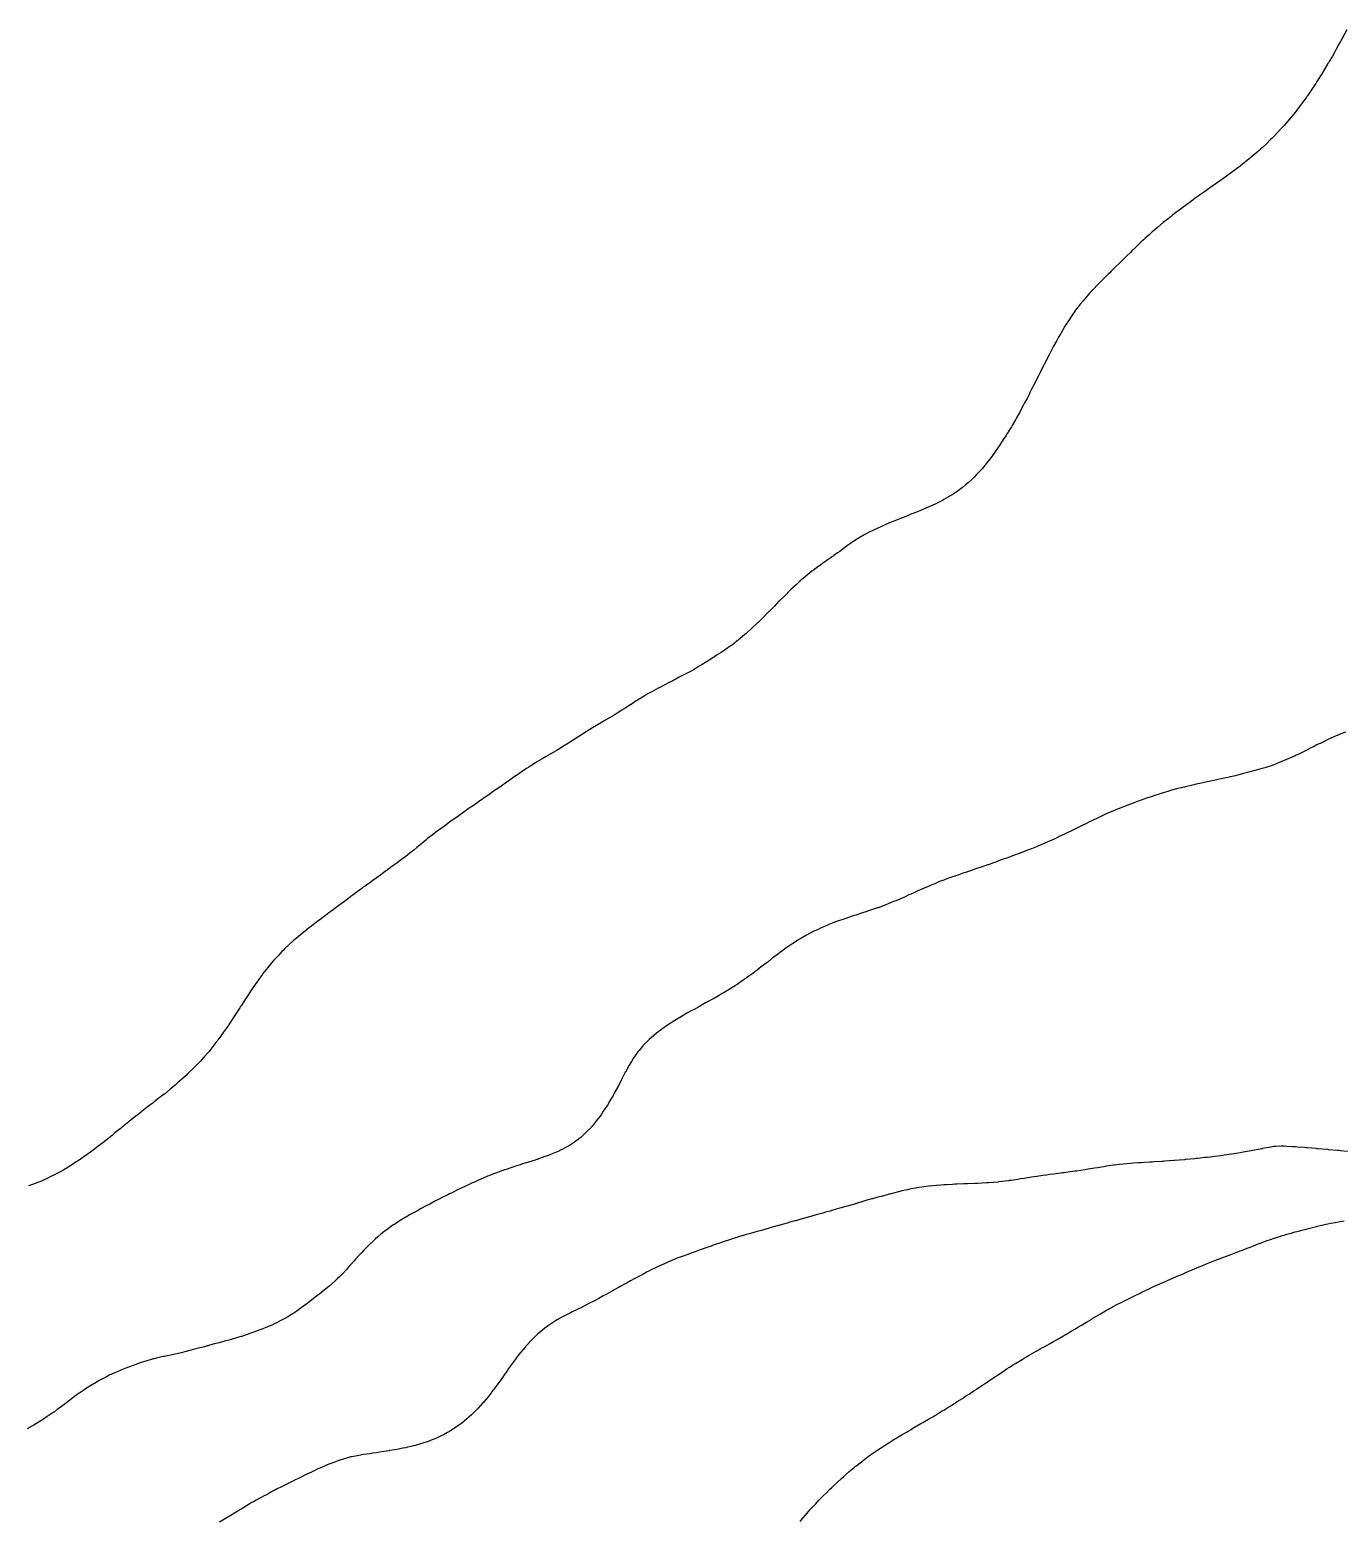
# Model space of a CAD drawing. Extents: x -717077 to -715000, y -984627 to -984000.
# Drawn here: x -716507.7 to -716388.2, y -984211.4 to -984075.5 of the extents above; entities that cross this region are included whole.
import ezdxf

# ---------------------------------------------------------------- set-up
doc = ezdxf.new("R2010")
doc.units = 0
doc.layers.add('buffer_B1_0_1_clip', color=7, linetype='Continuous')

msp = doc.modelspace()

# ---------------------------------------------------------------- linework, layer by layer
at = {"layer": 'buffer_B1_0_1_clip'}
for points in [[(-716387.79, -984075.5), (-716388.32, -984076.5), (-716388.38, -984076.61), (-716388.5, -984076.82), (-716388.74, -984077.26), (-716388.88, -984077.5), (-716389.1, -984077.9), (-716389.39, -984078.39), (-716389.45, -984078.5), (-716389.47, -984078.53), (-716389.5, -984078.58), (-716389.84, -984079.15), (-716390.05, -984079.5), (-716390.5, -984080.2), (-716390.62, -984080.38), (-716390.69, -984080.5), (-716391.36, -984081.5), (-716391.42, -984081.58), (-716391.5, -984081.69), (-716391.84, -984082.16), (-716392.09, -984082.5), (-716392.27, -984082.73), (-716392.5, -984083.02), (-716392.71, -984083.29), (-716392.89, -984083.5), (-716393.17, -984083.83), (-716393.5, -984084.21), (-716393.63, -984084.36), (-716393.76, -984084.5), (-716394.12, -984084.88), (-716394.5, -984085.28), (-716394.61, -984085.39), (-716394.72, -984085.5), (-716395.11, -984085.88), (-716395.5, -984086.25), (-716395.63, -984086.37), (-716395.77, -984086.5), (-716396.16, -984086.83), (-716396.5, -984087.11), (-716396.71, -984087.29), (-716396.98, -984087.5), (-716397.27, -984087.73), (-716397.5, -984087.91), (-716397.83, -984088.17), (-716398.4, -984088.59), (-716398.5, -984088.66), (-716398.99, -984089.01), (-716399.07, -984089.07), (-716399.5, -984089.37), (-716399.57, -984089.42), (-716399.69, -984089.5), (-716400.16, -984089.83), (-716400.5, -984090.07), (-716400.75, -984090.25), (-716401.1, -984090.5), (-716401.33, -984090.67), (-716401.5, -984090.79), (-716401.91, -984091.09), (-716402.47, -984091.5), (-716402.49, -984091.51), (-716402.5, -984091.52), (-716402.57, -984091.57), (-716403.06, -984091.94), (-716403.5, -984092.28), (-716403.62, -984092.37), (-716403.79, -984092.5), (-716404.18, -984092.81), (-716404.5, -984093.07), (-716405.02, -984093.5), (-716405.28, -984093.72), (-716405.5, -984093.91), (-716405.8, -984094.19), (-716406.14, -984094.5), (-716406.33, -984094.67), (-716406.5, -984094.83), (-716406.84, -984095.16), (-716407.19, -984095.5), (-716407.35, -984095.65), (-716407.5, -984095.79), (-716407.86, -984096.14), (-716408.22, -984096.5), (-716408.36, -984096.63), (-716408.5, -984096.76), (-716408.87, -984097.13), (-716409.24, -984097.5), (-716409.37, -984097.63), (-716409.5, -984097.74), (-716409.87, -984098.12), (-716410.25, -984098.5), (-716410.38, -984098.62), (-716410.5, -984098.75), (-716410.86, -984099.13), (-716411.21, -984099.5), (-716411.35, -984099.65), (-716411.5, -984099.82), (-716411.81, -984100.19), (-716412.07, -984100.5), (-716412.26, -984100.74), (-716412.5, -984101.05), (-716412.68, -984101.32), (-716412.81, -984101.5), (-716413.08, -984101.92), (-716413.4, -984102.4), (-716413.46, -984102.5), (-716413.48, -984102.52), (-716413.5, -984102.56), (-716413.84, -984103.16), (-716414.04, -984103.5), (-716414.2, -984103.8), (-716414.5, -984104.33), (-716414.56, -984104.44), (-716414.59, -984104.5), (-716414.68, -984104.68), (-716414.89, -984105.11), (-716415.1, -984105.5), (-716415.23, -984105.77), (-716415.5, -984106.28), (-716415.57, -984106.43), (-716415.61, -984106.5), (-716415.71, -984106.72), (-716415.9, -984107.1), (-716416.1, -984107.5), (-716416.24, -984107.76), (-716416.5, -984108.26), (-716416.58, -984108.42), (-716416.61, -984108.5), (-716416.73, -984108.74), (-716416.91, -984109.09), (-716417.13, -984109.5), (-716417.25, -984109.74), (-716417.5, -984110.19), (-716417.6, -984110.39), (-716417.66, -984110.5), (-716417.86, -984110.87), (-716417.96, -984111.04), (-716418.22, -984111.5), (-716418.33, -984111.67), (-716418.5, -984111.95), (-716418.71, -984112.29), (-716418.84, -984112.5), (-716419.1, -984112.9), (-716419.5, -984113.49), (-716419.5, -984113.5), (-716419.5, -984113.5), (-716419.51, -984113.51), (-716419.91, -984114.09), (-716420.21, -984114.5), (-716420.34, -984114.66), (-716420.5, -984114.86), (-716420.78, -984115.22), (-716421.01, -984115.5), (-716421.24, -984115.75), (-716421.5, -984116.02), (-716421.73, -984116.27), (-716421.97, -984116.5), (-716422.25, -984116.75), (-716422.5, -984116.96), (-716422.79, -984117.2), (-716423.19, -984117.5), (-716423.37, -984117.63), (-716423.5, -984117.71), (-716423.98, -984118.01), (-716424.05, -984118.05), (-716424.5, -984118.31), (-716424.62, -984118.38), (-716424.86, -984118.5), (-716425.28, -984118.71), (-716425.5, -984118.81), (-716425.97, -984119.02), (-716426.06, -984119.06), (-716426.67, -984119.32), (-716427.12, -984119.5), (-716427.39, -984119.61), (-716427.5, -984119.65), (-716427.75, -984119.75), (-716428.1, -984119.9), (-716428.5, -984120.05), (-716428.81, -984120.19), (-716429.44, -984120.44), (-716429.5, -984120.46), (-716429.52, -984120.47), (-716429.58, -984120.5), (-716430.22, -984120.78), (-716430.5, -984120.9), (-716430.9, -984121.1), (-716431.29, -984121.29), (-716431.5, -984121.39), (-716431.57, -984121.43), (-716431.69, -984121.5), (-716432.2, -984121.8), (-716432.5, -984121.98), (-716432.8, -984122.19), (-716433.25, -984122.5), (-716433.4, -984122.6), (-716433.5, -984122.67), (-716433.97, -984123.03), (-716434.17, -984123.17), (-716434.5, -984123.4), (-716434.55, -984123.45), (-716434.63, -984123.5), (-716435.13, -984123.87), (-716435.5, -984124.11), (-716435.72, -984124.28), (-716436.04, -984124.5), (-716436.3, -984124.7), (-716436.5, -984124.84), (-716436.86, -984125.14), (-716437.31, -984125.5), (-716437.41, -984125.59), (-716437.5, -984125.66), (-716437.93, -984126.07), (-716438.41, -984126.5), (-716438.45, -984126.54), (-716438.5, -984126.58), (-716438.95, -984127.05), (-716439.43, -984127.5), (-716439.46, -984127.54), (-716439.5, -984127.57), (-716439.95, -984128.05), (-716440.41, -984128.5), (-716440.46, -984128.54), (-716440.5, -984128.58), (-716440.95, -984129.05), (-716441.41, -984129.5), (-716441.46, -984129.54), (-716441.5, -984129.58), (-716441.96, -984130.03), (-716442.48, -984130.5), (-716442.49, -984130.51), (-716442.5, -984130.52), (-716442.61, -984130.61), (-716443.03, -984130.97), (-716443.5, -984131.34), (-716443.59, -984131.41), (-716443.72, -984131.5), (-716444.17, -984131.83), (-716444.5, -984132.05), (-716444.77, -984132.23), (-716445.18, -984132.5), (-716445.37, -984132.63), (-716445.5, -984132.71), (-716445.98, -984133.02), (-716446.09, -984133.09), (-716446.5, -984133.35), (-716446.59, -984133.4), (-716446.76, -984133.5), (-716447.22, -984133.78), (-716447.5, -984133.93), (-716447.87, -984134.13), (-716448.41, -984134.41), (-716448.5, -984134.46), (-716448.53, -984134.47), (-716448.58, -984134.5), (-716449.18, -984134.82), (-716449.5, -984134.98), (-716449.84, -984135.15), (-716450.48, -984135.48), (-716450.5, -984135.49), (-716450.51, -984135.49), (-716450.52, -984135.5), (-716451.15, -984135.85), (-716451.5, -984136.05), (-716451.78, -984136.22), (-716452.24, -984136.5), (-716452.4, -984136.6), (-716452.5, -984136.66), (-716452.96, -984136.97), (-716453.01, -984136.99), (-716453.5, -984137.31), (-716453.61, -984137.38), (-716453.8, -984137.5), (-716454.23, -984137.77), (-716454.5, -984137.94), (-716455.48, -984138.5), (-716455.49, -984138.51), (-716455.5, -984138.51), (-716455.53, -984138.53), (-716456.12, -984138.88), (-716456.5, -984139.11), (-716456.74, -984139.26), (-716457.13, -984139.5), (-716457.35, -984139.64), (-716457.5, -984139.74), (-716457.96, -984140.04), (-716458.19, -984140.19), (-716458.5, -984140.39), (-716458.57, -984140.43), (-716458.68, -984140.5), (-716459.18, -984140.82), (-716459.5, -984141.01), (-716459.81, -984141.19), (-716460.35, -984141.5), (-716460.44, -984141.55), (-716460.5, -984141.59), (-716460.71, -984141.72), (-716461.07, -984141.93), (-716461.5, -984142.19), (-716461.69, -984142.31), (-716462, -984142.5), (-716462.3, -984142.69), (-716462.5, -984142.82), (-716462.9, -984143.1), (-716463.49, -984143.5), (-716463.49, -984143.5), (-716463.5, -984143.51), (-716463.52, -984143.52), (-716464.08, -984143.91), (-716464.5, -984144.2), (-716464.68, -984144.32), (-716464.94, -984144.5), (-716465.27, -984144.73), (-716465.5, -984144.89), (-716465.85, -984145.15), (-716466.36, -984145.5), (-716466.44, -984145.56), (-716466.5, -984145.6), (-716466.83, -984145.83), (-716467.03, -984145.97), (-716467.5, -984146.3), (-716467.62, -984146.38), (-716467.8, -984146.5), (-716468.21, -984146.79), (-716468.5, -984146.99), (-716468.79, -984147.21), (-716469.21, -984147.5), (-716469.38, -984147.62), (-716469.5, -984147.71), (-716469.95, -984148.04), (-716470.27, -984148.27), (-716470.5, -984148.44), (-716470.54, -984148.46), (-716470.59, -984148.5), (-716471.1, -984148.9), (-716471.5, -984149.2), (-716471.66, -984149.34), (-716471.86, -984149.5), (-716472.21, -984149.79), (-716472.5, -984150.02), (-716472.76, -984150.24), (-716473.1, -984150.5), (-716473.32, -984150.68), (-716473.5, -984150.82), (-716473.89, -984151.11), (-716474.41, -984151.5), (-716474.46, -984151.54), (-716474.5, -984151.57), (-716474.75, -984151.75), (-716475.04, -984151.96), (-716475.5, -984152.3), (-716475.62, -984152.38), (-716475.78, -984152.5), (-716476.19, -984152.8), (-716476.5, -984153.03), (-716476.77, -984153.22), (-716477.17, -984153.5), (-716477.36, -984153.64), (-716477.5, -984153.75), (-716477.93, -984154.06), (-716478.41, -984154.41), (-716478.5, -984154.47), (-716478.51, -984154.49), (-716478.53, -984154.5), (-716479.08, -984154.92), (-716479.5, -984155.23), (-716479.65, -984155.34), (-716479.87, -984155.5), (-716480.23, -984155.77), (-716480.5, -984155.98), (-716480.8, -984156.2), (-716481.2, -984156.5), (-716481.5, -984156.73), (-716481.93, -984157.07), (-716482.49, -984157.49), (-716482.5, -984157.5), (-716482.5, -984157.5), (-716482.5, -984157.5), (-716483.05, -984157.95), (-716483.5, -984158.32), (-716483.6, -984158.4), (-716483.72, -984158.5), (-716484.13, -984158.87), (-716484.5, -984159.22), (-716484.64, -984159.36), (-716484.78, -984159.5), (-716485.13, -984159.87), (-716485.5, -984160.27), (-716485.7, -984160.5), (-716486.06, -984160.94), (-716486.5, -984161.49), (-716486.5, -984161.49), (-716486.51, -984161.5), (-716486.54, -984161.54), (-716486.92, -984162.08), (-716487.22, -984162.5), (-716487.33, -984162.67), (-716487.5, -984162.92), (-716487.73, -984163.27), (-716487.88, -984163.5), (-716488.13, -984163.87), (-716488.5, -984164.44), (-716488.52, -984164.48), (-716488.54, -984164.5), (-716488.61, -984164.61), (-716488.91, -984165.09), (-716489.18, -984165.5), (-716489.31, -984165.69), (-716489.5, -984165.97), (-716489.71, -984166.29), (-716489.86, -984166.5), (-716490.12, -984166.88), (-716490.5, -984167.41), (-716490.54, -984167.46), (-716490.56, -984167.5), (-716490.79, -984167.79), (-716490.97, -984168.03), (-716491.34, -984168.5), (-716491.41, -984168.59), (-716491.5, -984168.69), (-716491.88, -984169.12), (-716492.22, -984169.5), (-716492.35, -984169.64), (-716492.5, -984169.8), (-716492.85, -984170.15), (-716493.21, -984170.5), (-716493.36, -984170.64), (-716493.5, -984170.78), (-716493.88, -984171.12), (-716494.31, -984171.5), (-716494.41, -984171.59), (-716494.5, -984171.67), (-716494.96, -984172.04), (-716495.48, -984172.48), (-716495.5, -984172.5), (-716495.5, -984172.5), (-716495.5, -984172.5), (-716496.07, -984172.93), (-716496.5, -984173.27), (-716496.63, -984173.37), (-716496.8, -984173.5), (-716497.2, -984173.8), (-716497.5, -984174.03), (-716497.76, -984174.24), (-716498.08, -984174.5), (-716498.32, -984174.68), (-716498.5, -984174.82), (-716498.87, -984175.12), (-716499.32, -984175.5), (-716499.42, -984175.58), (-716499.5, -984175.64), (-716499.98, -984176.02), (-716500.25, -984176.25), (-716500.5, -984176.46), (-716500.52, -984176.48), (-716500.55, -984176.5), (-716501.09, -984176.91), (-716501.5, -984177.23), (-716501.65, -984177.35), (-716501.83, -984177.5), (-716502.22, -984177.78), (-716502.5, -984177.98), (-716502.81, -984178.19), (-716503.23, -984178.5), (-716503.39, -984178.6), (-716503.5, -984178.67), (-716503.95, -984178.95), (-716504.01, -984178.99), (-716504.5, -984179.29), (-716504.63, -984179.37), (-716504.84, -984179.5), (-716505.27, -984179.73), (-716505.5, -984179.85), (-716505.94, -984180.06), (-716506.17, -984180.17), (-716506.5, -984180.33), (-716506.62, -984180.38), (-716506.9, -984180.5), (-716507.33, -984180.67), (-716507.5, -984180.73), (-716507.85, -984180.85)], [(-716387.91, -984139.5), (-716388.34, -984139.66), (-716388.5, -984139.73), (-716388.91, -984139.91), (-716389.03, -984139.96), (-716389.5, -984140.18), (-716389.71, -984140.28), (-716390.13, -984140.5), (-716390.38, -984140.61), (-716390.5, -984140.67), (-716390.83, -984140.83), (-716391.06, -984140.94), (-716391.5, -984141.16), (-716391.72, -984141.28), (-716392.16, -984141.5), (-716392.39, -984141.61), (-716392.5, -984141.65), (-716393.5, -984142.09), (-716393.79, -984142.21), (-716394.49, -984142.5), (-716394.5, -984142.5), (-716394.5, -984142.5), (-716394.5, -984142.5), (-716395.26, -984142.74), (-716395.5, -984142.82), (-716395.94, -984142.94), (-716396.03, -984142.97), (-716396.5, -984143.1), (-716396.82, -984143.18), (-716397.3, -984143.31), (-716397.5, -984143.36), (-716397.61, -984143.38), (-716398.06, -984143.5), (-716398.42, -984143.58), (-716398.5, -984143.6), (-716398.63, -984143.63), (-716399.23, -984143.76), (-716399.5, -984143.83), (-716399.91, -984143.91), (-716400.06, -984143.94), (-716400.5, -984144.03), (-716400.89, -984144.11), (-716401.17, -984144.18), (-716401.5, -984144.24), (-716401.71, -984144.29), (-716402.47, -984144.47), (-716402.5, -984144.48), (-716402.52, -984144.48), (-716402.58, -984144.5), (-716403.32, -984144.68), (-716403.5, -984144.73), (-716403.83, -984144.83), (-716404.1, -984144.9), (-716404.5, -984145.02), (-716404.86, -984145.14), (-716405.27, -984145.28), (-716405.5, -984145.35), (-716405.61, -984145.39), (-716405.93, -984145.5), (-716406.36, -984145.64), (-716406.5, -984145.69), (-716406.8, -984145.8), (-716407.1, -984145.9), (-716407.5, -984146.05), (-716407.82, -984146.17), (-716408.42, -984146.42), (-716408.5, -984146.45), (-716408.53, -984146.46), (-716408.62, -984146.5), (-716409.25, -984146.75), (-716409.5, -984146.86), (-716409.94, -984147.06), (-716410.18, -984147.18), (-716410.5, -984147.33), (-716410.61, -984147.39), (-716410.84, -984147.5), (-716411.29, -984147.71), (-716411.5, -984147.81), (-716411.96, -984148.04), (-716412.12, -984148.12), (-716412.5, -984148.31), (-716412.62, -984148.37), (-716412.87, -984148.5), (-716413.3, -984148.7), (-716413.5, -984148.8), (-716413.98, -984149.02), (-716414.06, -984149.06), (-716414.5, -984149.27), (-716414.66, -984149.34), (-716415, -984149.5), (-716415.35, -984149.65), (-716415.5, -984149.71), (-716415.85, -984149.85), (-716416.06, -984149.94), (-716416.5, -984150.12), (-716416.78, -984150.22), (-716417.46, -984150.5), (-716417.49, -984150.51), (-716417.5, -984150.52), (-716417.52, -984150.52), (-716418.23, -984150.77), (-716418.5, -984150.88), (-716418.96, -984151.04), (-716419.09, -984151.09), (-716419.5, -984151.24), (-716419.69, -984151.31), (-716420.2, -984151.5), (-716420.42, -984151.58), (-716420.5, -984151.6), (-716420.66, -984151.66), (-716421.17, -984151.83), (-716421.5, -984151.94), (-716421.92, -984152.08), (-716422.16, -984152.17), (-716422.5, -984152.28), (-716422.67, -984152.33), (-716423.13, -984152.5), (-716423.41, -984152.59), (-716423.5, -984152.62), (-716423.69, -984152.69), (-716424.15, -984152.85), (-716424.5, -984152.98), (-716424.87, -984153.12), (-716425.3, -984153.31), (-716425.5, -984153.38), (-716425.58, -984153.42), (-716425.76, -984153.5), (-716426.28, -984153.72)], [(-716426.28, -984153.72), (-716426.5, -984153.81), (-716426.97, -984154.03), (-716427.07, -984154.07), (-716427.5, -984154.27), (-716427.66, -984154.34), (-716428.01, -984154.5), (-716428.35, -984154.65), (-716428.5, -984154.71), (-716428.85, -984154.86), (-716429.06, -984154.94), (-716429.5, -984155.12), (-716429.77, -984155.23), (-716430.47, -984155.5), (-716430.49, -984155.51), (-716430.5, -984155.51), (-716430.52, -984155.52), (-716431.25, -984155.75), (-716431.5, -984155.84), (-716432, -984156), (-716432, -984156), (-716432.5, -984156.17), (-716432.76, -984156.24), (-716433.49, -984156.5), (-716433.5, -984156.5), (-716433.5, -984156.5), (-716433.5, -984156.5), (-716434.25, -984156.75), (-716434.5, -984156.85), (-716434.97, -984157.03), (-716435.08, -984157.08), (-716435.5, -984157.26), (-716435.67, -984157.33), (-716436, -984157.5), (-716436.34, -984157.65), (-716436.5, -984157.74), (-716437, -984158), (-716437, -984158), (-716437.5, -984158.3), (-716437.63, -984158.37), (-716437.81, -984158.5), (-716438.24, -984158.76), (-716438.5, -984158.93), (-716438.84, -984159.16), (-716439.27, -984159.5), (-716439.41, -984159.59), (-716439.5, -984159.66), (-716439.98, -984160.01), (-716440.14, -984160.14), (-716440.5, -984160.43), (-716440.54, -984160.46), (-716440.58, -984160.5), (-716441.11, -984160.89), (-716441.5, -984161.19), (-716441.67, -984161.32), (-716441.89, -984161.5), (-716442.25, -984161.75), (-716442.5, -984161.93), (-716442.84, -984162.16), (-716443.31, -984162.5), (-716443.42, -984162.57), (-716443.5, -984162.62), (-716443.81, -984162.81), (-716444.05, -984162.95), (-716444.5, -984163.24), (-716444.67, -984163.33), (-716444.95, -984163.5), (-716445.3, -984163.7), (-716445.5, -984163.81), (-716445.95, -984164.05), (-716446.18, -984164.18), (-716446.5, -984164.36), (-716446.59, -984164.41), (-716446.75, -984164.5), (-716447.24, -984164.76), (-716447.5, -984164.91), (-716447.88, -984165.11), (-716448.46, -984165.47), (-716448.5, -984165.49), (-716448.51, -984165.49), (-716448.52, -984165.5), (-716449.14, -984165.86), (-716449.5, -984166.11), (-716449.74, -984166.26), (-716450.07, -984166.5), (-716450.32, -984166.68), (-716450.5, -984166.82), (-716450.88, -984167.12), (-716451.31, -984167.5), (-716451.41, -984167.59), (-716451.5, -984167.68), (-716451.9, -984168.1), (-716452.23, -984168.5), (-716452.35, -984168.64), (-716452.5, -984168.85), (-716452.77, -984169.23), (-716452.93, -984169.5), (-716453.16, -984169.84), (-716453.49, -984170.49), (-716453.5, -984170.5), (-716453.5, -984170.5), (-716453.5, -984170.5), (-716453.85, -984171.15), (-716454.01, -984171.5), (-716454.19, -984171.81), (-716454.5, -984172.41), (-716454.53, -984172.47), (-716454.54, -984172.5), (-716454.61, -984172.61), (-716454.91, -984173.09), (-716455.13, -984173.5), (-716455.28, -984173.71), (-716455.5, -984174.05), (-716455.68, -984174.31), (-716455.8, -984174.5), (-716456.12, -984174.88), (-716456.5, -984175.39), (-716456.55, -984175.45), (-716456.59, -984175.5), (-716457.05, -984175.95), (-716457.5, -984176.39), (-716457.56, -984176.44), (-716457.63, -984176.5), (-716458.14, -984176.86), (-716458.5, -984177.11), (-716458.75, -984177.25), (-716459.19, -984177.5), (-716459.4, -984177.6), (-716459.5, -984177.66), (-716459.76, -984177.76), (-716460.1, -984177.9), (-716460.5, -984178.07), (-716460.82, -984178.18), (-716461.39, -984178.39), (-716461.5, -984178.43), (-716461.55, -984178.45), (-716461.71, -984178.5), (-716462.32, -984178.68), (-716462.5, -984178.74), (-716462.85, -984178.85), (-716463.08, -984178.92), (-716463.5, -984179.06), (-716463.84, -984179.16), (-716464.34, -984179.34), (-716464.5, -984179.39), (-716464.58, -984179.42), (-716464.79, -984179.5), (-716465.32, -984179.68), (-716465.5, -984179.75), (-716465.92, -984179.92), (-716466.04, -984179.96), (-716466.5, -984180.16), (-716466.74, -984180.26), (-716467.23, -984180.5), (-716467.42, -984180.58), (-716467.5, -984180.61), (-716467.71, -984180.71), (-716468.11, -984180.89), (-716468.5, -984181.08), (-716468.78, -984181.21), (-716469.33, -984181.5), (-716469.45, -984181.55), (-716469.5, -984181.58), (-716469.66, -984181.66), (-716470.12, -984181.88), (-716470.5, -984182.08), (-716470.78, -984182.22), (-716471.3, -984182.5), (-716471.43, -984182.57), (-716471.5, -984182.6), (-716471.71, -984182.71), (-716472.09, -984182.91), (-716472.5, -984183.14), (-716472.74, -984183.26), (-716473.15, -984183.5), (-716473.37, -984183.63), (-716473.5, -984183.7), (-716474, -984184), (-716474.01, -984184.01), (-716474.5, -984184.33), (-716474.6, -984184.4), (-716474.75, -984184.5), (-716475.19, -984184.81), (-716475.5, -984185.05), (-716475.75, -984185.25), (-716476.04, -984185.5), (-716476.29, -984185.71), (-716476.5, -984185.91), (-716476.81, -984186.19), (-716477.1, -984186.5), (-716477.3, -984186.7), (-716477.5, -984186.91), (-716477.79, -984187.21), (-716478.03, -984187.5), (-716478.26, -984187.74), (-716478.5, -984188.02), (-716478.73, -984188.27), (-716478.91, -984188.5), (-716479.2, -984188.79), (-716479.5, -984189.1), (-716479.7, -984189.3), (-716479.91, -984189.5), (-716480.23, -984189.77), (-716480.5, -984190.02), (-716480.77, -984190.22), (-716481.1, -984190.5), (-716481.33, -984190.67), (-716481.5, -984190.81), (-716481.9, -984191.1), (-716482.38, -984191.5), (-716482.45, -984191.55), (-716482.5, -984191.59), (-716482.8, -984191.8), (-716483.03, -984191.96), (-716483.5, -984192.31), (-716483.61, -984192.38), (-716483.78, -984192.5), (-716484.23, -984192.77), (-716484.5, -984192.93), (-716484.88, -984193.12), (-716485.4, -984193.4), (-716485.5, -984193.45), (-716485.53, -984193.47), (-716485.6, -984193.5), (-716486.24, -984193.76), (-716486.5, -984193.88), (-716486.96, -984194.04), (-716487.08, -984194.08), (-716487.5, -984194.24), (-716487.7, -984194.3), (-716488.26, -984194.5), (-716488.44, -984194.56), (-716488.5, -984194.58), (-716488.61, -984194.61), (-716489.21, -984194.79), (-716489.5, -984194.88), (-716489.99, -984195.01), (-716490.01, -984195.01), (-716490.5, -984195.14), (-716490.79, -984195.21), (-716491.37, -984195.37), (-716491.5, -984195.41), (-716491.57, -984195.43), (-716491.84, -984195.5), (-716492.36, -984195.64), (-716492.5, -984195.67), (-716492.74, -984195.74), (-716493.15, -984195.85), (-716493.5, -984195.95), (-716493.95, -984196.05), (-716494.08, -984196.08), (-716494.5, -984196.18), (-716494.77, -984196.23), (-716495.36, -984196.36), (-716495.5, -984196.39), (-716495.59, -984196.41), (-716495.97, -984196.5), (-716496.4, -984196.6), (-716496.5, -984196.62), (-716496.68, -984196.68), (-716497.18, -984196.82), (-716497.5, -984196.92), (-716497.93, -984197.07), (-716498.14, -984197.15), (-716498.5, -984197.27), (-716498.67, -984197.33), (-716499.08, -984197.5), (-716499.38, -984197.61), (-716499.5, -984197.66), (-716499.79, -984197.79), (-716500.08, -984197.92), (-716500.5, -984198.11), (-716500.76, -984198.24), (-716501.23, -984198.5), (-716501.41, -984198.59), (-716501.5, -984198.64), (-716501.84, -984198.85), (-716502.04, -984198.96), (-716502.5, -984199.25), (-716502.65, -984199.35), (-716502.86, -984199.5), (-716503.25, -984199.75), (-716503.5, -984199.93), (-716503.83, -984200.17), (-716504.24, -984200.5), (-716504.39, -984200.61), (-716504.5, -984200.69), (-716504.97, -984201.03), (-716505.2, -984201.2), (-716505.5, -984201.43), (-716505.54, -984201.46), (-716505.6, -984201.5), (-716506.14, -984201.86), (-716506.5, -984202.1), (-716506.74, -984202.25), (-716507.12, -984202.5), (-716507.36, -984202.64), (-716507.5, -984202.72), (-716507.98, -984202.98)], [(-716387.71, -984177.71), (-716388.35, -984177.65), (-716388.5, -984177.63), (-716388.62, -984177.62), (-716389.45, -984177.55), (-716389.5, -984177.54), (-716389.54, -984177.54), (-716390, -984177.5), (-716390.46, -984177.46), (-716390.5, -984177.46), (-716390.55, -984177.45), (-716391.38, -984177.39), (-716391.5, -984177.38), (-716391.64, -984177.36), (-716392.31, -984177.31), (-716392.5, -984177.3), (-716392.72, -984177.28), (-716393.26, -984177.26), (-716393.5, -984177.24), (-716393.76, -984177.24), (-716394.27, -984177.27), (-716394.5, -984177.27), (-716394.69, -984177.31), (-716395.45, -984177.45), (-716395.5, -984177.46), (-716395.53, -984177.47), (-716395.69, -984177.5), (-716396.37, -984177.63), (-716396.5, -984177.65), (-716396.68, -984177.68), (-716397.21, -984177.79), (-716397.5, -984177.83), (-716397.89, -984177.89), (-716398.07, -984177.93), (-716398.5, -984177.99), (-716398.94, -984178.05), (-716399.07, -984178.07), (-716399.5, -984178.13), (-716399.83, -984178.17), (-716400.21, -984178.22), (-716400.5, -984178.25), (-716400.73, -984178.27), (-716401.34, -984178.34), (-716401.5, -984178.35), (-716401.63, -984178.37), (-716402.45, -984178.45), (-716402.5, -984178.45), (-716402.54, -984178.46), (-716403.04, -984178.5), (-716403.46, -984178.54), (-716403.5, -984178.54), (-716403.54, -984178.54), (-716404.39, -984178.61), (-716404.5, -984178.62), (-716404.62, -984178.62), (-716405.33, -984178.67), (-716405.5, -984178.68), (-716405.69, -984178.69), (-716406.27, -984178.73), (-716406.5, -984178.74), (-716406.76, -984178.76), (-716407.21, -984178.79), (-716407.5, -984178.81), (-716407.85, -984178.85), (-716408.13, -984178.87), (-716408.5, -984178.91), (-716408.96, -984178.97), (-716409.02, -984178.97), (-716409.5, -984179.03), (-716409.9, -984179.1), (-716410.13, -984179.13), (-716410.5, -984179.19), (-716410.76, -984179.24), (-716411.33, -984179.33), (-716411.5, -984179.36), (-716411.62, -984179.38), (-716412.4, -984179.5), (-716412.49, -984179.51), (-716412.5, -984179.52), (-716412.52, -984179.52), (-716413.37, -984179.63), (-716413.5, -984179.65), (-716413.67, -984179.67), (-716414.25, -984179.75), (-716414.5, -984179.78), (-716414.82, -984179.82), (-716415.14, -984179.86), (-716415.5, -984179.91), (-716415.98, -984179.98), (-716416.01, -984179.99), (-716416.5, -984180.06), (-716416.88, -984180.12), (-716417.16, -984180.16), (-716417.5, -984180.22), (-716417.74, -984180.26), (-716418.35, -984180.35), (-716418.5, -984180.37), (-716418.61, -984180.39), (-716419.49, -984180.49), (-716419.5, -984180.49), (-716419.5, -984180.49), (-716419.58, -984180.5), (-716420.43, -984180.57), (-716420.5, -984180.58), (-716420.58, -984180.58), (-716421.38, -984180.62), (-716421.5, -984180.63), (-716421.63, -984180.63), (-716422.34, -984180.66), (-716422.5, -984180.67), (-716422.67, -984180.67), (-716423.31, -984180.69), (-716423.5, -984180.7), (-716423.71, -984180.71), (-716424.26, -984180.74), (-716424.5, -984180.75), (-716424.77, -984180.78), (-716425.19, -984180.81), (-716425.5, -984180.83), (-716425.88, -984180.88), (-716426.09, -984180.91), (-716426.5, -984180.96), (-716426.96, -984181.04), (-716427.05, -984181.05), (-716427.5, -984181.13), (-716427.8, -984181.2), (-716428.31, -984181.31), (-716428.5, -984181.35), (-716428.62, -984181.38), (-716429.07, -984181.5), (-716429.41, -984181.59), (-716429.5, -984181.61), (-716429.65, -984181.65), (-716430.2, -984181.8), (-716430.5, -984181.89), (-716430.98, -984182.02), (-716431.03, -984182.03), (-716431.5, -984182.16), (-716431.76, -984182.24), (-716432.45, -984182.45), (-716432.5, -984182.46), (-716432.53, -984182.47), (-716432.63, -984182.5), (-716433.3, -984182.7), (-716433.85, -984182.86), (-716434.08, -984182.92), (-716434.5, -984183.04), (-716434.86, -984183.14), (-716435.25, -984183.25), (-716435.5, -984183.32), (-716435.64, -984183.36), (-716436.11, -984183.5), (-716436.42, -984183.58), (-716436.5, -984183.61), (-716437.5, -984183.88), (-716437.98, -984184.02), (-716438.03, -984184.03), (-716438.5, -984184.16), (-716438.76, -984184.24), (-716439.42, -984184.43), (-716439.5, -984184.45), (-716439.54, -984184.46), (-716439.68, -984184.5), (-716440.32, -984184.68), (-716440.5, -984184.73), (-716440.81, -984184.82), (-716441.1, -984184.9), (-716441.5, -984185.01), (-716441.88, -984185.12), (-716442.21, -984185.21), (-716442.5, -984185.29), (-716442.66, -984185.34), (-716443.2, -984185.5), (-716443.43, -984185.57), (-716443.5, -984185.59), (-716443.63, -984185.63), (-716444.19, -984185.81), (-716444.5, -984185.91), (-716444.93, -984186.07), (-716445.14, -984186.14), (-716445.5, -984186.26), (-716445.67, -984186.33), (-716446.16, -984186.5), (-716446.41, -984186.59), (-716446.5, -984186.62), (-716446.69, -984186.69), (-716447.15, -984186.85), (-716447.5, -984186.98), (-716447.88, -984187.12), (-716448.24, -984187.25), (-716448.5, -984187.34), (-716448.62, -984187.38), (-716448.93, -984187.5), (-716449.33, -984187.67), (-716449.5, -984187.74), (-716449.94, -984187.94), (-716450.02, -984187.98), (-716450.5, -984188.2), (-716450.7, -984188.3), (-716451.13, -984188.5), (-716451.37, -984188.62), (-716451.5, -984188.69), (-716451.91, -984188.91), (-716452.03, -984188.97), (-716452.5, -984189.22), (-716452.68, -984189.32), (-716453.02, -984189.5), (-716453.33, -984189.67), (-716453.5, -984189.77), (-716453.96, -984190.03), (-716454.11, -984190.12), (-716454.5, -984190.33), (-716454.61, -984190.39), (-716454.82, -984190.5), (-716455.25, -984190.75), (-716455.5, -984190.88), (-716455.9, -984191.1), (-716456.31, -984191.31), (-716456.5, -984191.41), (-716456.56, -984191.44), (-716456.69, -984191.5), (-716457.22, -984191.78), (-716457.5, -984191.93), (-716457.88, -984192.12), (-716458.33, -984192.34), (-716458.5, -984192.42), (-716458.56, -984192.44), (-716458.68, -984192.5), (-716459.21, -984192.78), (-716459.5, -984192.94), (-716459.85, -984193.15), (-716460.4, -984193.5), (-716460.46, -984193.54), (-716460.5, -984193.57), (-716460.82, -984193.82), (-716461.02, -984193.98), (-716461.5, -984194.37), (-716461.57, -984194.43), (-716461.64, -984194.5), (-716462.07, -984194.93), (-716462.5, -984195.39), (-716462.55, -984195.45), (-716462.6, -984195.5), (-716463, -984195.99), (-716463.04, -984196.04), (-716463.4, -984196.5), (-716463.44, -984196.55), (-716463.5, -984196.63), (-716463.87, -984197.13), (-716464.13, -984197.5), (-716464.28, -984197.72), (-716464.5, -984198.04), (-716464.69, -984198.31), (-716464.82, -984198.5), (-716465.11, -984198.89), (-716465.5, -984199.44), (-716465.53, -984199.47), (-716465.55, -984199.5), (-716465.75, -984199.75), (-716465.97, -984200.03), (-716466.35, -984200.5), (-716466.42, -984200.58), (-716466.5, -984200.66), (-716466.91, -984201.09), (-716467.29, -984201.5), (-716467.4, -984201.6), (-716467.5, -984201.7), (-716467.93, -984202.07), (-716468.43, -984202.5), (-716468.47, -984202.53), (-716468.5, -984202.55), (-716468.65, -984202.65), (-716469.07, -984202.93), (-716469.5, -984203.22), (-716469.68, -984203.32), (-716469.99, -984203.5), (-716470.33, -984203.67), (-716470.5, -984203.75), (-716470.92, -984203.93), (-716471.03, -984203.97), (-716471.5, -984204.16), (-716471.76, -984204.24), (-716472.46, -984204.46), (-716472.5, -984204.47), (-716472.52, -984204.48), (-716472.61, -984204.5), (-716473.33, -984204.67), (-716473.5, -984204.71), (-716473.75, -984204.76), (-716474.16, -984204.83), (-716474.5, -984204.9), (-716474.97, -984204.97), (-716475.02, -984204.98), (-716475.5, -984205.06), (-716475.88, -984205.12), (-716476.16, -984205.16), (-716476.5, -984205.21), (-716476.75, -984205.25), (-716477.34, -984205.34), (-716477.5, -984205.36), (-716477.61, -984205.39), (-716478.22, -984205.5), (-716478.45, -984205.55), (-716478.5, -984205.55), (-716479.5, -984205.84), (-716479.98, -984206.02), (-716480.04, -984206.04), (-716480.5, -984206.21), (-716480.7, -984206.3), (-716481.17, -984206.5), (-716481.4, -984206.6), (-716481.5, -984206.64), (-716481.78, -984206.78), (-716482.07, -984206.93), (-716482.5, -984207.13), (-716482.75, -984207.25), (-716483.27, -984207.5), (-716483.42, -984207.58), (-716483.5, -984207.61), (-716483.73, -984207.73), (-716484.08, -984207.92), (-716484.5, -984208.12), (-716484.75, -984208.25), (-716485.26, -984208.5), (-716485.42, -984208.58), (-716485.5, -984208.62), (-716485.77, -984208.77), (-716486.07, -984208.93), (-716486.5, -984209.16), (-716486.72, -984209.28), (-716487.12, -984209.5), (-716487.36, -984209.64), (-716487.5, -984209.71), (-716487.99, -984210.01), (-716488.03, -984210.03), (-716488.5, -984210.31), (-716488.62, -984210.38), (-716488.8, -984210.5), (-716489.23, -984210.77), (-716489.5, -984210.92), (-716489.85, -984211.14), (-716490.47, -984211.5)], [(-716437.57, -984211.43), (-716437.5, -984211.35), (-716437.11, -984210.89), (-716436.78, -984210.5), (-716436.65, -984210.35), (-716436.5, -984210.19), (-716436.16, -984209.83), (-716435.86, -984209.5), (-716435.68, -984209.32), (-716435.5, -984209.13), (-716435.18, -984208.82), (-716434.88, -984208.5), (-716434.68, -984208.32), (-716434.5, -984208.15), (-716434.16, -984207.84), (-716433.81, -984207.5), (-716433.64, -984207.36), (-716433.5, -984207.23), (-716433.1, -984206.89), (-716432.66, -984206.5), (-716432.57, -984206.43), (-716432.5, -984206.38), (-716432, -984205.99), (-716431.95, -984205.95), (-716431.5, -984205.6), (-716431.44, -984205.56), (-716431.37, -984205.5), (-716430.85, -984205.15), (-716430.5, -984204.9), (-716430.26, -984204.74), (-716429.9, -984204.5), (-716429.65, -984204.35), (-716429.5, -984204.25), (-716429.03, -984203.97), (-716428.87, -984203.87), (-716428.5, -984203.64), (-716428.41, -984203.59), (-716428.27, -984203.5), (-716427.78, -984203.22), (-716427.5, -984203.06), (-716427.15, -984202.85), (-716426.57, -984202.5), (-716426.52, -984202.47), (-716426.4, -984202.41), (-716425.89, -984202.11), (-716425.5, -984201.88), (-716425.26, -984201.74), (-716424.88, -984201.5), (-716424.64, -984201.36), (-716424.5, -984201.28), (-716424.02, -984200.98), (-716423.92, -984200.93), (-716423.5, -984200.66), (-716423.4, -984200.6), (-716423.26, -984200.5), (-716422.79, -984200.21), (-716422.5, -984200.02), (-716422.18, -984199.82), (-716421.71, -984199.5), (-716421.58, -984199.42), (-716421.5, -984199.37), (-716421.11, -984199.11), (-716420.97, -984199.02), (-716420.5, -984198.7), (-716420.38, -984198.62), (-716420.21, -984198.5), (-716419.78, -984198.22), (-716419.5, -984198.03), (-716419.18, -984197.82), (-716418.71, -984197.5), (-716418.5, -984197.37), (-716418.16, -984197.16), (-716417.96, -984197.04), (-716417.5, -984196.75), (-716417.34, -984196.66), (-716417.09, -984196.5), (-716416.71, -984196.28), (-716416.5, -984196.16), (-716416.08, -984195.92), (-716415.71, -984195.71), (-716415.5, -984195.59), (-716415.44, -984195.56), (-716415.35, -984195.5), (-716414.8, -984195.2), (-716414.5, -984195.03), (-716414.16, -984194.84), (-716413.59, -984194.5), (-716413.53, -984194.47), (-716413.5, -984194.45), (-716413.38, -984194.38), (-716412.9, -984194.1), (-716412.5, -984193.87), (-716412.27, -984193.73), (-716411.9, -984193.5), (-716411.65, -984193.35), (-716411.5, -984193.26), (-716411.02, -984192.98), (-716410.91, -984192.91), (-716410.5, -984192.66), (-716410.23, -984192.5), (-716409.76, -984192.24), (-716409.5, -984192.09), (-716409.12, -984191.88), (-716408.6, -984191.6), (-716408.5, -984191.55), (-716408.47, -984191.53), (-716408.41, -984191.5), (-716407.8, -984191.2), (-716407.5, -984191.05), (-716407.13, -984190.87), (-716406.61, -984190.61), (-716406.5, -984190.56), (-716406.46, -984190.54), (-716406.38, -984190.5), (-716405.78, -984190.22), (-716405.5, -984190.09), (-716405.09, -984189.91), (-716404.75, -984189.75), (-716404.5, -984189.64), (-716404.4, -984189.6), (-716404.19, -984189.5), (-716403.71, -984189.29), (-716403.5, -984189.2), (-716403.01, -984188.99), (-716402.97, -984188.97), (-716402.5, -984188.77), (-716402.31, -984188.69), (-716401.88, -984188.5), (-716401.61, -984188.39), (-716401.5, -984188.34), (-716401.23, -984188.23), (-716400.9, -984188.1), (-716400.5, -984187.93), (-716400.19, -984187.81), (-716399.56, -984187.56), (-716399.5, -984187.54), (-716399.47, -984187.53), (-716399.4, -984187.5), (-716398.75, -984187.25), (-716398.5, -984187.15), (-716398.02, -984186.98), (-716397.94, -984186.95), (-716397.5, -984186.78), (-716397.3, -984186.7), (-716396.77, -984186.5), (-716396.58, -984186.42), (-716396.5, -984186.39), (-716396.33, -984186.33), (-716395.85, -984186.14), (-716395.5, -984186.01), (-716395.12, -984185.87), (-716394.74, -984185.74), (-716394.5, -984185.65), (-716394.38, -984185.61), (-716394.02, -984185.5), (-716393.63, -984185.37), (-716393.5, -984185.33), (-716393.26, -984185.26), (-716392.85, -984185.15), (-716392.5, -984185.05), (-716392.06, -984184.94), (-716391.89, -984184.89), (-716391.5, -984184.79), (-716391.27, -984184.73), (-716390.55, -984184.55), (-716390.5, -984184.54), (-716390.47, -984184.53), (-716390.34, -984184.5), (-716389.66, -984184.34), (-716389.5, -984184.3), (-716389.25, -984184.25), (-716388.83, -984184.17), (-716388.5, -984184.11), (-716388.02, -984184.03)]]:
    msp.add_lwpolyline(points, dxfattribs=at)

doc.saveas('drawing.dxf')
